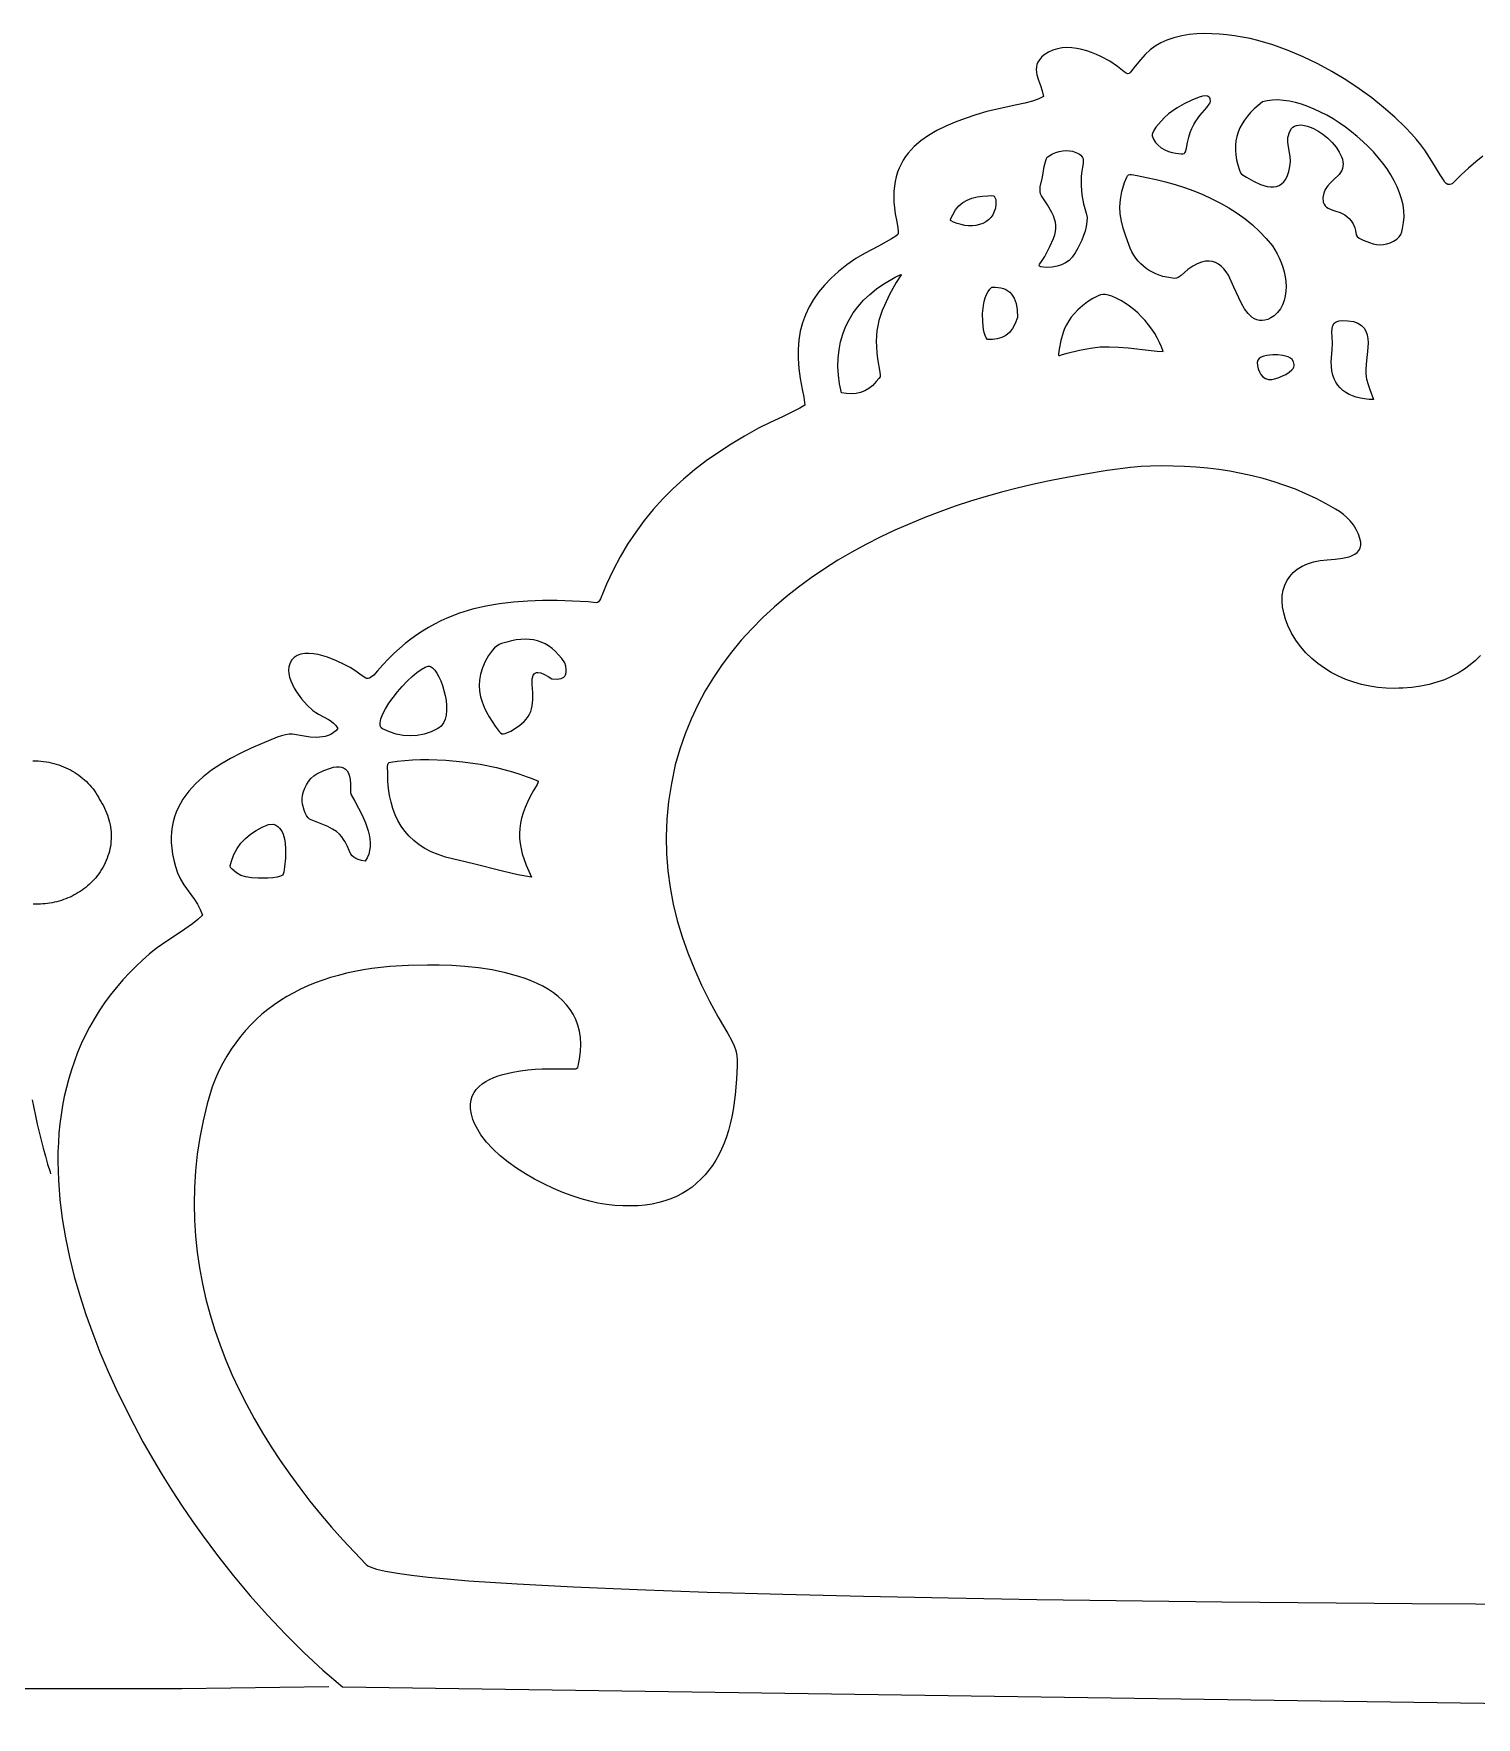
# Model space of a CAD drawing. Extents: x 75 to 4474, y 200 to 3053.
# Drawn here: x 584 to 1259, y 1934 to 2722 of the extents above; entities that cross this region are included whole.
import ezdxf

# ---------------------------------------------------------------- set-up
doc = ezdxf.new("R2010")
doc.units = 0
doc.layers.add('LAYER_1', color=18, linetype='CONTINUOUS')

msp = doc.modelspace()

# ---------------------------------------------------------------- linework, layer by layer
at = {"layer": 'LAYER_1'}
for points in [[(1261.98, 2664.9), (1258.58, 2662.17), (1255.23, 2659.28), (1251.93, 2656.21), (1248.69, 2652.98), (1247.51, 2651.97), (1246.5, 2651.53), (1245.63, 2651.57), (1244.85, 2652.01), (1244.14, 2652.77), (1243.46, 2653.75), (1242.04, 2656.08), (1238.04, 2662.52), (1234.73, 2667.68), (1232.97, 2670.11), (1230.95, 2672.62), (1228.54, 2675.35), (1225.58, 2678.43), (1220.76, 2683.06), (1215.52, 2687.63), (1209.93, 2692.11), (1204.01, 2696.43), (1197.8, 2700.57), (1191.33, 2704.47), (1184.66, 2708.1), (1177.8, 2711.41), (1170.81, 2714.36), (1163.72, 2716.91), (1156.56, 2719), (1152.97, 2719.87), (1149.38, 2720.61), (1145.79, 2721.21), (1142.2, 2721.67), (1138.63, 2721.99), (1135.08, 2722.16), (1131.55, 2722.18), (1128.04, 2722.03), (1124.57, 2721.72), (1121.13, 2721.23), (1117.37, 2720.25), (1114.1, 2719.16), (1111.21, 2717.89), (1108.62, 2716.39), (1106.22, 2714.61), (1103.93, 2712.49), (1101.65, 2709.99), (1099.29, 2707.04), (1097.09, 2704.21), (1096.37, 2703.57), (1095.72, 2703.4), (1095, 2703.68), (1094.06, 2704.37), (1090.97, 2706.86), (1087.32, 2709.25), (1083.23, 2711.48), (1081.06, 2712.49), (1078.83, 2713.39), (1076.55, 2714.18), (1074.25, 2714.81), (1071.93, 2715.28), (1069.61, 2715.57), (1067.31, 2715.65), (1065.04, 2715.5), (1062.83, 2715.1), (1060.68, 2714.43), (1058.61, 2713.47), (1056.63, 2712.2), (1055.36, 2711.12), (1054.39, 2710.01), (1053.69, 2708.89), (1053.24, 2707.74), (1053, 2706.58), (1052.94, 2705.39), (1053.04, 2704.19), (1053.27, 2702.97), (1054, 2700.49), (1054.89, 2697.95), (1055.72, 2695.37), (1056.27, 2692.76), (1054.12, 2691.68), (1051.18, 2690.67), (1047.67, 2689.71), (1043.82, 2688.81), (1036.06, 2687.17), (1029.75, 2685.71), (1024.65, 2684.17), (1019.74, 2682.54), (1015.03, 2680.79), (1010.57, 2678.9), (1006.38, 2676.83), (1002.49, 2674.57), (998.95, 2672.07), (995.78, 2669.32), (994.34, 2667.85), (993, 2666.29), (991.78, 2664.66), (990.66, 2662.95), (989.66, 2661.16), (988.79, 2659.27), (988.03, 2657.3), (987.41, 2655.23), (986.91, 2653.07), (986.56, 2650.8), (986.34, 2648.43), (986.27, 2645.95), (986.34, 2643.35), (986.57, 2640.65), (986.95, 2637.82), (987.49, 2634.87), (988.09, 2631.44), (988.31, 2629.43), (988.31, 2628.67), (988.21, 2628.2), (987.29, 2627.44), (985.24, 2626.19), (979.13, 2622.8), (972.62, 2619.29), (968.44, 2616.92), (964.22, 2613.95), (960.38, 2610.9), (956.9, 2607.78), (953.79, 2604.56), (951.03, 2601.25), (948.63, 2597.83), (946.59, 2594.29), (944.89, 2590.63), (943.53, 2586.84), (942.52, 2582.9), (941.84, 2578.82), (941.5, 2574.57), (941.49, 2570.16), (941.8, 2565.57), (942.43, 2560.8), (943.39, 2555.84), (944.12, 2552.15), (944.57, 2548.41), (942.32, 2547.01), (939.78, 2545.62), (934.15, 2542.88), (928.34, 2540.19), (922.98, 2537.55), (916.45, 2533.9), (910.2, 2530.13), (904.21, 2526.25), (898.49, 2522.23), (893.02, 2518.06), (887.81, 2513.72), (882.86, 2509.2), (878.15, 2504.48), (873.69, 2499.55), (869.46, 2494.39), (865.47, 2488.98), (861.72, 2483.32), (858.19, 2477.38), (854.89, 2471.15), (851.81, 2464.61), (848.95, 2457.75), (848.53, 2456.88), (848.07, 2456.32), (847.56, 2456), (846.95, 2455.88), (843.17, 2456.28), (835.89, 2456.67), (828.77, 2456.9), (821.79, 2456.92), (814.97, 2456.71), (808.3, 2456.23), (801.77, 2455.45), (795.39, 2454.35), (789.17, 2452.87), (783.09, 2451), (777.16, 2448.7), (774.25, 2447.38), (771.38, 2445.93), (768.54, 2444.37), (765.74, 2442.67), (762.98, 2440.85), (760.26, 2438.88), (757.57, 2436.78), (754.92, 2434.53), (752.31, 2432.14), (749.73, 2429.59), (747.19, 2426.88), (744.68, 2424.01), (742.87, 2422.06), (741.45, 2420.92), (740.84, 2420.62), (740.27, 2420.49), (739.71, 2420.5), (739.14, 2420.66), (737.91, 2421.36), (736.4, 2422.46), (734.44, 2423.89), (731.86, 2425.54), (729.04, 2427.07), (725.4, 2428.77), (721.23, 2430.38), (719.05, 2431.06), (716.85, 2431.61), (714.69, 2432), (712.59, 2432.2), (710.59, 2432.17), (708.74, 2431.87), (707.08, 2431.28), (705.63, 2430.35), (704.45, 2429.06), (703.57, 2427.38), (703.18, 2425.93), (703.06, 2424.38), (703.18, 2422.76), (703.53, 2421.08), (704.07, 2419.36), (704.8, 2417.62), (705.68, 2415.89), (706.69, 2414.18), (709.04, 2410.91), (711.66, 2407.98), (714.38, 2405.55), (715.72, 2404.58), (717.02, 2403.78), (722.09, 2401.08), (723.13, 2400.35), (724.13, 2399.48), (725.13, 2398.4), (726.14, 2397.05), (725.09, 2395.94), (723.97, 2395.04), (722.77, 2394.31), (721.52, 2393.76), (720.21, 2393.35), (718.86, 2393.08), (716.06, 2392.89), (713.19, 2393.04), (710.32, 2393.43), (704.83, 2394.4), (703.36, 2394.43), (701.63, 2394.15), (699.71, 2393.63), (697.7, 2392.95), (690.64, 2390.03), (685.56, 2387.83), (680.62, 2385.49), (675.85, 2383), (671.31, 2380.34), (667.04, 2377.5), (663.09, 2374.46), (659.5, 2371.2), (657.85, 2369.49), (656.31, 2367.71), (654.89, 2365.87), (653.58, 2363.97), (652.4, 2362.01), (651.35, 2359.97), (650.44, 2357.87), (649.67, 2355.69), (649.05, 2353.44), (648.58, 2351.11), (648.27, 2348.7), (648.12, 2346.22), (648.15, 2343.65), (648.35, 2341), (648.73, 2338.26), (649.31, 2335.44), (650.07, 2332.52), (651.04, 2329.52), (652.41, 2326.55), (653.97, 2323.93), (657.31, 2319.31), (658.94, 2317.11), (660.44, 2314.82), (661.73, 2312.37), (662.73, 2309.63), (660.59, 2307.65), (658.08, 2305.67), (652.39, 2301.71), (646.45, 2297.82), (641.08, 2294.07), (637.79, 2291.41), (634.69, 2288.68), (631.69, 2285.85), (628.7, 2282.87), (625.49, 2279.41), (622.46, 2275.88), (619.6, 2272.28), (616.92, 2268.62), (614.41, 2264.9), (612.07, 2261.12), (609.9, 2257.28), (607.88, 2253.39), (606.03, 2249.45), (604.33, 2245.46), (602.79, 2241.42), (601.39, 2237.33), (600.14, 2233.21), (599.04, 2229.04), (598.08, 2224.83), (597.26, 2220.59), (596.57, 2216.31), (596.01, 2212), (595.59, 2207.67), (595.29, 2203.3), (595.11, 2198.92), (595.06, 2194.51), (595.3, 2185.63), (595.99, 2176.69), (597.11, 2167.71), (598.62, 2158.7), (600.51, 2149.69), (602.75, 2140.69), (605.32, 2131.72), (608.2, 2122.8), (611.36, 2113.95), (614.78, 2105.19), (618.43, 2096.52), (622.29, 2087.99), (626.34, 2079.59), (630.55, 2071.35), (634.9, 2063.29), (639.37, 2055.42), (643.93, 2047.78), (648.56, 2040.36), (653.23, 2033.19), (657.93, 2026.3), (662.62, 2019.69), (669.79, 2010.07), (677.28, 2000.58), (685.07, 1991.26), (693.16, 1982.15), (701.53, 1973.29), (710.18, 1964.72), (719.09, 1956.49), (728.26, 1948.64), (1720.06, 1934.36)], [(1260.9, 2431.26), (1258.55, 2428.94), (1256.02, 2426.78), (1253.3, 2424.79), (1250.38, 2422.97), (1247.28, 2421.34), (1243.98, 2419.9), (1240.48, 2418.67), (1236.79, 2417.65), (1232.89, 2416.84), (1228.78, 2416.27), (1224.46, 2415.94), (1222.62, 2415.85), (1220.64, 2415.79), (1216.73, 2415.9), (1212.84, 2416.26), (1209, 2416.85), (1205.21, 2417.67), (1201.5, 2418.73), (1197.89, 2420.02), (1194.39, 2421.54), (1191.01, 2423.29), (1187.78, 2425.26), (1184.72, 2427.45), (1181.83, 2429.87), (1179.15, 2432.51), (1176.68, 2435.37), (1174.44, 2438.44), (1172.45, 2441.73), (1170.74, 2445.23), (1169.57, 2448.22), (1168.73, 2451.13), (1168.2, 2453.95), (1167.99, 2456.67), (1168.09, 2459.27), (1168.5, 2461.74), (1169.21, 2464.06), (1170.23, 2466.22), (1171.56, 2468.21), (1173.18, 2470), (1175.11, 2471.59), (1177.33, 2472.97), (1179.84, 2474.11), (1182.65, 2475), (1185.75, 2475.64), (1189.13, 2475.99), (1192.77, 2476.26), (1196.28, 2476.7), (1199.45, 2477.45), (1200.84, 2477.97), (1202.07, 2478.62), (1203.1, 2479.41), (1203.92, 2480.35), (1204.48, 2481.47), (1204.78, 2482.77), (1204.77, 2484.28), (1204.43, 2486.01), (1203.74, 2487.97), (1202.67, 2490.19), (1201.34, 2492.35), (1199.91, 2494.2), (1198.35, 2495.81), (1196.67, 2497.23), (1194.86, 2498.52), (1192.92, 2499.73), (1188.63, 2502.18), (1183.93, 2504.65), (1179.13, 2506.91), (1174.25, 2508.97), (1169.29, 2510.83), (1164.26, 2512.51), (1159.16, 2514), (1154.01, 2515.3), (1148.82, 2516.44), (1143.58, 2517.4), (1138.31, 2518.2), (1133.01, 2518.83), (1127.7, 2519.32), (1122.37, 2519.66), (1117.04, 2519.85), (1111.72, 2519.9), (1106.4, 2519.83), (1102.01, 2519.59), (1097.03, 2519.12), (1086.08, 2517.7), (1075.1, 2515.94), (1065.61, 2514.24), (1058.41, 2512.82), (1051.18, 2511.25), (1043.93, 2509.52), (1036.67, 2507.64), (1029.42, 2505.6), (1022.18, 2503.39), (1014.98, 2501.02), (1007.83, 2498.48), (1000.73, 2495.77), (993.7, 2492.89), (986.76, 2489.83), (979.92, 2486.59), (973.19, 2483.17), (966.58, 2479.56), (960.11, 2475.77), (953.79, 2471.79), (947.64, 2467.61), (941.66, 2463.24), (935.87, 2458.67), (930.29, 2453.9), (924.93, 2448.93), (919.79, 2443.75), (914.9, 2438.36), (910.27, 2432.76), (905.9, 2426.95), (901.82, 2420.91), (898.03, 2414.66), (894.56, 2408.19), (891.4, 2401.49), (888.59, 2394.56), (886.12, 2387.4), (884.01, 2380.01), (882.2, 2371.37), (880.91, 2362.9), (880.1, 2354.58), (879.79, 2346.41), (879.93, 2338.36), (880.54, 2330.43), (881.58, 2322.6), (883.05, 2314.86), (884.94, 2307.19), (887.22, 2299.58), (889.89, 2292.01), (892.93, 2284.48), (896.33, 2276.96), (900.07, 2269.44), (904.14, 2261.91), (908.53, 2254.35), (910.29, 2251.25), (911.53, 2248.63), (912.33, 2246.31), (912.78, 2244.1), (912.96, 2241.84), (912.93, 2239.35), (912.61, 2232.94), (912.06, 2225.63), (911.1, 2218.68), (910.46, 2215.35), (909.72, 2212.12), (908.86, 2208.99), (907.9, 2205.97), (906.82, 2203.07), (905.63, 2200.27), (904.33, 2197.6), (902.91, 2195.05), (901.37, 2192.62), (899.71, 2190.32), (897.93, 2188.16), (896.03, 2186.13), (894, 2184.24), (891.86, 2182.49), (889.58, 2180.89), (887.18, 2179.44), (884.64, 2178.14), (881.98, 2177), (879.18, 2176.01), (876.25, 2175.2), (873.18, 2174.55), (869.98, 2174.07), (866.64, 2173.77), (863.16, 2173.64), (859.54, 2173.69), (855.78, 2173.93), (851.87, 2174.36), (847.81, 2174.98), (843.99, 2175.85), (839.94, 2176.99), (835.72, 2178.37), (831.38, 2180), (826.97, 2181.85), (822.56, 2183.93), (818.18, 2186.2), (813.89, 2188.68), (809.75, 2191.33), (805.81, 2194.16), (802.12, 2197.14), (798.73, 2200.28), (795.7, 2203.55), (793.08, 2206.94), (790.93, 2210.45), (790.04, 2212.24), (789.28, 2214.06), (788.59, 2216.64), (788.24, 2219.03), (788.2, 2221.21), (788.47, 2223.22), (789.02, 2225.04), (789.83, 2226.7), (790.88, 2228.21), (792.16, 2229.56), (793.63, 2230.78), (795.29, 2231.87), (797.12, 2232.84), (799.09, 2233.69), (801.18, 2234.45), (803.38, 2235.11), (808.01, 2236.2), (811.57, 2236.83), (815.01, 2237.28), (818.37, 2237.6), (821.7, 2237.78), (828.39, 2237.88), (835.4, 2237.77), (837.39, 2237.87), (837.97, 2238.1), (838.35, 2238.49), (838.6, 2239.08), (838.78, 2239.91), (839.17, 2242.38), (839.64, 2245.92), (839.78, 2249.27), (839.63, 2252.43), (839.19, 2255.41), (838.47, 2258.22), (837.49, 2260.86), (836.27, 2263.33), (834.82, 2265.64), (833.15, 2267.79), (831.28, 2269.8), (829.22, 2271.66), (826.99, 2273.38), (824.6, 2274.97), (822.06, 2276.43), (819.4, 2277.76), (816.62, 2278.98), (813.74, 2280.08), (810.77, 2281.07), (804.62, 2282.75), (798.3, 2284.05), (791.92, 2285.02), (785.59, 2285.69), (779.43, 2286.12), (773.55, 2286.33), (768.07, 2286.37), (759.09, 2286.21), (750.42, 2285.66), (742.07, 2284.71), (738.02, 2284.07), (734.04, 2283.34), (730.16, 2282.49), (726.36, 2281.54), (722.64, 2280.48), (719.02, 2279.3), (715.48, 2278.01), (712.03, 2276.6), (708.68, 2275.08), (705.42, 2273.43), (702.26, 2271.67), (699.2, 2269.78), (696.23, 2267.76), (693.36, 2265.62), (690.59, 2263.35), (687.93, 2260.96), (685.37, 2258.42), (682.91, 2255.76), (680.56, 2252.96), (678.32, 2250.03), (676.18, 2246.95), (674.16, 2243.74), (672.25, 2240.38), (670.45, 2236.88), (668.77, 2233.23), (667.2, 2229.43), (664.92, 2221.46), (663.01, 2213.53), (661.47, 2205.65), (660.28, 2197.83), (659.44, 2190.05), (658.95, 2182.33), (658.78, 2174.67), (658.94, 2167.06), (659.42, 2159.52), (660.21, 2152.03), (661.3, 2144.61), (662.68, 2137.25), (664.34, 2129.96), (666.28, 2122.73), (668.49, 2115.57), (670.96, 2108.48), (673.69, 2101.47), (676.66, 2094.52), (679.86, 2087.65), (683.29, 2080.86), (686.95, 2074.14), (690.81, 2067.51), (694.88, 2060.95), (699.15, 2054.48), (703.61, 2048.09), (708.24, 2041.78), (713.05, 2035.57), (718.02, 2029.44), (723.15, 2023.4), (728.43, 2017.45), (733.85, 2011.59), (739.4, 2005.83), (740.11, 2005.29), (741.14, 2004.76), (744.17, 2003.72), (748.45, 2002.72), (753.95, 2001.76), (760.6, 2000.84), (768.39, 1999.95), (777.26, 1999.11), (787.16, 1998.29), (809.94, 1996.78), (836.38, 1995.39), (866.15, 1994.13), (898.92, 1993), (934.35, 1991.98), (972.11, 1991.08), (1011.86, 1990.28), (1053.27, 1989.57), (1139.73, 1988.44), (1228.82, 1987.64), (1317.86, 1987.11)], [(583.4, 2381.92), (584.65, 2381.91), (585.9, 2381.85), (587.14, 2381.76), (588.37, 2381.62), (589.59, 2381.45), (590.79, 2381.23), (591.98, 2380.98), (593.16, 2380.69), (594.32, 2380.36), (595.47, 2379.99), (596.6, 2379.59), (597.71, 2379.16), (598.8, 2378.69), (599.87, 2378.18), (600.92, 2377.64), (601.95, 2377.07), (602.95, 2376.46), (603.94, 2375.83), (604.89, 2375.16), (605.82, 2374.46), (606.73, 2373.73), (607.6, 2372.97), (608.45, 2372.19), (609.26, 2371.37), (610.05, 2370.53), (610.81, 2369.66), (611.53, 2368.76), (612.22, 2367.84), (612.87, 2366.89), (613.49, 2365.92), (614.07, 2364.92), (614.61, 2363.9), (615.12, 2362.86), (615.76, 2361.83), (616.36, 2360.79), (616.91, 2359.74), (617.41, 2358.67), (617.88, 2357.59), (618.29, 2356.5), (618.66, 2355.4), (618.99, 2354.29), (619.27, 2353.17), (619.51, 2352.05), (619.7, 2350.92), (619.85, 2349.79), (619.95, 2348.66), (620.01, 2347.52), (620.02, 2346.38), (619.99, 2345.25), (619.91, 2344.11), (619.79, 2342.98), (619.63, 2341.85), (619.42, 2340.73), (619.16, 2339.62), (618.87, 2338.51), (618.52, 2337.41), (618.14, 2336.32), (617.71, 2335.24), (617.24, 2334.17), (616.72, 2333.12), (616.16, 2332.08), (615.55, 2331.05), (614.9, 2330.04), (614.21, 2329.05), (613.47, 2328.08), (612.79, 2327.24), (612.07, 2326.42), (611.33, 2325.63), (610.57, 2324.86), (609.78, 2324.12), (608.97, 2323.41), (608.14, 2322.72), (607.28, 2322.06), (606.41, 2321.43), (605.51, 2320.82), (604.6, 2320.24), (603.66, 2319.69), (602.71, 2319.16), (601.75, 2318.67), (600.76, 2318.2), (599.76, 2317.77), (598.75, 2317.36), (597.72, 2316.98), (596.69, 2316.63), (595.64, 2316.31), (594.57, 2316.02), (593.5, 2315.77), (592.42, 2315.54), (591.33, 2315.34), (590.23, 2315.18), (589.13, 2315.05), (588.02, 2314.95), (586.9, 2314.88), (585.78, 2314.85), (584.66, 2314.85), (583.53, 2314.88)], [(583.05, 2223.32), (583.81, 2219.53), (584.61, 2215.75), (585.45, 2211.98), (586.33, 2208.21), (587.26, 2204.46), (588.23, 2200.71), (589.24, 2196.97), (590.29, 2193.24), (591.39, 2189.53), (591.65, 2188.66)], [(721.86, 1948.64), (653.13, 1947.63), (389.99, 1947.63)]]:
    msp.add_lwpolyline(points, dxfattribs=at)
for points in [[(1123.23, 2668.67), (1123.68, 2671.32), (1124.27, 2673.72), (1124.97, 2675.89), (1125.77, 2677.84), (1126.64, 2679.6), (1127.55, 2681.17), (1129.44, 2683.84), (1132.8, 2687.7), (1133.92, 2689.14), (1134.26, 2689.8), (1134.42, 2690.44), (1134.36, 2691.68), (1134.18, 2692.14), (1133.9, 2692.51), (1133.1, 2692.96), (1132.01, 2693.08), (1130.68, 2692.92), (1129.16, 2692.51), (1125.76, 2691.14), (1122.22, 2689.32), (1118.95, 2687.4), (1116.37, 2685.72), (1114.88, 2684.63), (1112.85, 2682.75), (1110.16, 2679.9), (1108.91, 2678.36), (1107.9, 2676.87), (1107.28, 2675.53), (1107.15, 2674.95), (1107.17, 2674.44), (1107.74, 2672.81), (1108.67, 2671.32), (1109.92, 2669.99), (1111.4, 2668.83), (1113.04, 2667.87), (1114.79, 2667.12), (1116.58, 2666.59), (1118.33, 2666.29), (1120.79, 2666.02), (1121.57, 2665.99), (1122.13, 2666.08), (1122.52, 2666.35), (1122.79, 2666.84)], [(1158.79, 2690.23), (1156.79, 2688.62), (1154.95, 2686.97), (1153.27, 2685.28), (1151.76, 2683.54), (1150.41, 2681.76), (1149.24, 2679.93), (1148.25, 2678.04), (1147.45, 2676.1), (1146.82, 2674.11), (1146.39, 2672.05), (1146.15, 2669.93), (1146.11, 2667.74), (1146.27, 2665.49), (1146.64, 2663.16), (1147.21, 2660.76), (1148, 2658.28), (1148.51, 2657.02), (1149.02, 2656.38), (1151.29, 2655.03), (1154.58, 2653.12), (1157.85, 2651.62), (1159.45, 2651.08), (1161, 2650.7), (1162.5, 2650.5), (1163.94, 2650.5), (1165.3, 2650.72), (1166.57, 2651.17), (1167.75, 2651.89), (1168.81, 2652.88), (1169.74, 2654.17), (1170.54, 2655.77), (1171.19, 2657.71), (1171.68, 2660), (1171.86, 2662.42), (1171.69, 2664.75), (1170.95, 2669.21), (1170.7, 2671.37), (1170.75, 2673.52), (1170.94, 2674.59), (1171.26, 2675.67), (1171.74, 2676.75), (1172.39, 2677.83), (1173.07, 2678.45), (1173.85, 2678.91), (1174.71, 2679.23), (1175.64, 2679.41), (1176.64, 2679.45), (1177.7, 2679.37), (1179.95, 2678.87), (1182.31, 2677.94), (1184.72, 2676.66), (1187.09, 2675.08), (1189.35, 2673.24), (1191.43, 2671.21), (1193.25, 2669.04), (1194.74, 2666.79), (1195.83, 2664.52), (1196.19, 2663.39), (1196.43, 2662.27), (1196.53, 2661.18), (1196.48, 2660.11), (1196.28, 2659.08), (1195.91, 2658.09), (1195.36, 2657.15), (1194.63, 2656.26), (1191.83, 2653.57), (1190.47, 2652.21), (1189.24, 2650.78), (1188.21, 2649.23), (1187.48, 2647.51), (1187.12, 2645.58), (1187.21, 2643.38), (1187.64, 2642.41), (1188.19, 2641.63), (1188.83, 2641.01), (1189.57, 2640.51), (1191.27, 2639.79), (1193.19, 2639.2), (1195.24, 2638.49), (1197.32, 2637.41), (1198.34, 2636.65), (1199.34, 2635.71), (1200.29, 2634.54), (1201.2, 2633.13), (1201.99, 2631.38), (1202.32, 2630.03), (1202.6, 2628.08), (1203.07, 2627.29), (1204.09, 2626.49), (1205.92, 2625.57), (1208.82, 2624.45), (1210.56, 2623.91), (1212.24, 2623.56), (1213.87, 2623.43), (1215.46, 2623.5), (1217.02, 2623.8), (1218.56, 2624.31), (1220.09, 2625.06), (1221.62, 2626.05), (1222.79, 2627.1), (1223.5, 2628.2), (1223.96, 2629.48), (1224.37, 2631.08), (1224.88, 2633.77), (1225.07, 2636.51), (1224.97, 2639.29), (1224.58, 2642.09), (1223.92, 2644.91), (1223, 2647.73), (1221.85, 2650.55), (1220.47, 2653.36), (1218.88, 2656.14), (1217.1, 2658.89), (1215.13, 2661.59), (1213, 2664.24), (1210.72, 2666.83), (1208.31, 2669.34), (1205.78, 2671.76), (1203.14, 2674.1), (1200.41, 2676.32), (1197.6, 2678.43), (1194.74, 2680.42), (1191.83, 2682.27), (1188.88, 2683.97), (1185.93, 2685.52), (1182.97, 2686.9), (1180.03, 2688.11), (1177.11, 2689.13), (1174.24, 2689.96), (1171.43, 2690.58), (1168.7, 2690.98), (1166.05, 2691.16), (1163.51, 2691.1), (1161.08, 2690.79)], [(1057.79, 2612.83), (1055.01, 2613.14), (1054.42, 2613.36), (1054.28, 2613.71), (1054.52, 2614.27), (1055.09, 2615.11), (1056.94, 2617.94), (1059.37, 2622.52), (1061.04, 2626.31), (1061.58, 2627.99), (1061.94, 2629.56), (1062.11, 2631.06), (1062.09, 2632.51), (1061.89, 2633.96), (1061.51, 2635.42), (1060.94, 2636.93), (1060.2, 2638.52), (1058.18, 2642.07), (1055.46, 2646.3), (1054.98, 2647.27), (1054.75, 2648.3), (1054.71, 2649.37), (1054.82, 2650.47), (1055.85, 2655.09), (1056.71, 2659.98), (1057.37, 2662.78), (1057.72, 2663.79), (1058.07, 2664.36), (1059.23, 2665.22), (1060.58, 2665.96), (1062.08, 2666.58), (1063.67, 2667.05), (1065.3, 2667.36), (1066.91, 2667.49), (1068.45, 2667.42), (1069.87, 2667.13), (1072.25, 2666.23), (1073.12, 2665.76), (1073.79, 2665.27), (1074.29, 2664.74), (1074.63, 2664.18), (1074.84, 2663.58), (1074.94, 2662.94), (1074.86, 2661.48), (1074.57, 2659.78), (1074.21, 2657.79), (1073.95, 2655.46), (1073.9, 2650.96), (1074.3, 2646.7), (1075.11, 2642.5), (1076.31, 2638.16), (1076.69, 2636.18), (1076.68, 2634.1), (1076.36, 2631.97), (1075.8, 2629.81), (1075.06, 2627.68), (1074.2, 2625.61), (1072.43, 2621.84), (1071.19, 2619.57), (1069.82, 2617.67), (1068.31, 2616.11), (1066.64, 2614.88), (1064.77, 2613.96), (1062.69, 2613.33), (1060.38, 2612.96)], [(1145.43, 2603.55), (1142.83, 2609.24), (1141.79, 2610.81), (1140.68, 2612.19), (1139.49, 2613.38), (1138.21, 2614.35), (1136.84, 2615.08), (1135.37, 2615.56), (1133.79, 2615.75), (1132.08, 2615.65), (1130.25, 2615.23), (1128.29, 2614.48), (1126.17, 2613.36), (1123.91, 2611.88), (1122.26, 2610.48), (1120.78, 2609.07), (1119.31, 2608.01), (1118.53, 2607.73), (1117.71, 2607.67), (1113.98, 2608.19), (1112.21, 2608.62), (1110.51, 2609.15), (1108.88, 2609.79), (1107.31, 2610.53), (1105.82, 2611.38), (1104.41, 2612.33), (1103.07, 2613.38), (1101.82, 2614.53), (1100.66, 2615.78), (1099.58, 2617.13), (1098.59, 2618.57), (1097.7, 2620.11), (1096.91, 2621.75), (1096.22, 2623.48), (1094.8, 2627.47), (1093.64, 2631.11), (1092.77, 2634.52), (1092.23, 2637.83), (1092.06, 2641.15), (1092.32, 2644.62), (1093.03, 2648.35), (1094.25, 2652.47), (1095.28, 2654.98), (1095.69, 2655.68), (1096.15, 2656.09), (1096.73, 2656.25), (1097.54, 2656.22), (1100.13, 2655.79), (1104.57, 2654.94), (1109.02, 2653.95), (1113.47, 2652.83), (1117.9, 2651.57), (1122.29, 2650.16), (1126.63, 2648.59), (1130.9, 2646.85), (1135.09, 2644.95), (1139.18, 2642.87), (1143.14, 2640.61), (1146.97, 2638.16), (1150.65, 2635.51), (1154.15, 2632.66), (1157.47, 2629.6), (1160.59, 2626.33), (1163.49, 2622.83), (1164.61, 2621.1), (1165.66, 2619.22), (1166.64, 2617.22), (1167.51, 2615.12), (1168.27, 2612.94), (1168.9, 2610.7), (1169.38, 2608.43), (1169.7, 2606.15), (1169.83, 2603.88), (1169.77, 2601.65), (1169.49, 2599.47), (1168.98, 2597.36), (1168.22, 2595.35), (1167.2, 2593.47), (1165.89, 2591.72), (1164.28, 2590.15), (1162.76, 2589.16), (1161.31, 2588.47), (1159.93, 2588.06), (1158.62, 2587.9), (1157.38, 2587.98), (1156.21, 2588.28), (1155.1, 2588.77), (1154.05, 2589.43), (1153.06, 2590.25), (1152.13, 2591.21), (1150.44, 2593.43), (1148.95, 2595.94)], [(1033.97, 2644.58), (1034.02, 2642.48), (1033.79, 2640.58), (1033.31, 2638.89), (1032.6, 2637.4), (1031.68, 2636.1), (1030.57, 2635), (1029.3, 2634.09), (1027.89, 2633.37), (1026.36, 2632.83), (1024.74, 2632.48), (1023.04, 2632.3), (1021.29, 2632.31), (1019.51, 2632.48), (1017.73, 2632.83), (1015.97, 2633.35), (1014.24, 2634.03), (1013.11, 2634.53), (1012.84, 2634.72), (1012.74, 2634.95), (1013.01, 2635.75), (1013.83, 2637.41), (1015.14, 2639.7), (1016.73, 2641.59), (1018.57, 2643.12), (1020.62, 2644.32), (1022.85, 2645.21), (1025.24, 2645.82), (1027.75, 2646.19), (1030.35, 2646.33), (1032.04, 2646.38), (1032.93, 2646.3), (1033.2, 2646.12), (1033.43, 2645.79)], [(986.94, 2608.19), (989.23, 2609.35), (989.68, 2609.49), (989.74, 2609.32), (987.42, 2605.68), (984.33, 2600.14), (981.87, 2595.06), (980.87, 2592.64), (980.03, 2590.26), (979.34, 2587.9), (978.8, 2585.54), (978.4, 2583.16), (978.16, 2580.73), (978.06, 2578.22), (978.1, 2575.62), (978.28, 2572.9), (978.61, 2570.04), (979.67, 2563.8), (979.95, 2562.4), (979.89, 2561.62), (979.32, 2560.82), (978.06, 2559.35), (976.4, 2557.59), (974.62, 2556.17), (972.73, 2555.08), (970.73, 2554.31), (968.63, 2553.84), (966.42, 2553.65), (964.13, 2553.73), (961.75, 2554.06), (960.89, 2558.28), (960.35, 2562.41), (960.13, 2566.45), (960.22, 2570.38), (960.63, 2574.21), (961.35, 2577.92), (962.38, 2581.51), (963.72, 2584.98), (965.36, 2588.31), (967.32, 2591.5), (969.58, 2594.55), (972.15, 2597.44), (975.01, 2600.18), (978.18, 2602.75), (981.65, 2605.15), (985.42, 2607.37)], [(1032.19, 2603.53), (1033.68, 2603.55), (1035.07, 2603.46), (1036.36, 2603.25), (1037.56, 2602.91), (1038.65, 2602.45), (1039.65, 2601.88), (1040.55, 2601.18), (1041.34, 2600.36), (1042.04, 2599.42), (1042.64, 2598.35), (1043.14, 2597.17), (1043.54, 2595.86), (1044.03, 2592.89), (1044.13, 2589.42), (1043.13, 2586.59), (1041.88, 2584.27), (1040.39, 2582.42), (1038.69, 2581.01), (1036.79, 2580.01), (1034.71, 2579.37), (1032.46, 2579.07), (1030.06, 2579.07), (1029.5, 2579.87), (1029.02, 2580.95), (1028.61, 2582.28), (1028.28, 2583.81), (1027.88, 2587.33), (1027.85, 2591.19), (1028.24, 2595.06), (1028.59, 2596.9), (1029.06, 2598.63), (1029.66, 2600.19), (1030.37, 2601.55), (1031.21, 2602.68)], [(1063.6, 2574.53), (1063.33, 2572.33), (1063.36, 2571.8), (1063.57, 2571.57), (1064.03, 2571.6), (1064.79, 2571.83), (1067.43, 2572.7), (1073.2, 2574.12), (1078.25, 2575.06), (1082.81, 2575.57), (1087.13, 2575.72), (1091.44, 2575.56), (1096, 2575.16), (1106.79, 2573.85), (1109.59, 2573.59), (1112.39, 2573.53), (1111.62, 2575.64), (1110.69, 2577.74), (1109.6, 2579.84), (1108.38, 2581.92), (1107.01, 2583.97), (1105.53, 2585.96), (1103.93, 2587.89), (1102.23, 2589.74), (1100.43, 2591.5), (1098.56, 2593.15), (1096.6, 2594.68), (1094.59, 2596.08), (1092.52, 2597.33), (1090.41, 2598.42), (1088.27, 2599.33), (1086.1, 2600.05), (1085.15, 2600.2), (1084.11, 2600.15), (1083, 2599.91), (1081.84, 2599.51), (1079.41, 2598.31), (1076.94, 2596.71), (1074.57, 2594.86), (1072.43, 2592.94), (1070.64, 2591.1), (1069.33, 2589.51), (1068.13, 2587.75), (1067.11, 2585.98), (1066.23, 2584.19), (1065.5, 2582.37), (1064.37, 2578.58)], [(1207.54, 2560.44), (1208.23, 2557.98), (1209.02, 2555.63), (1210.82, 2550.93), (1208.66, 2551.03), (1206.59, 2551.25), (1204.61, 2551.59), (1202.73, 2552.06), (1200.96, 2552.66), (1199.32, 2553.39), (1197.79, 2554.25), (1196.4, 2555.25), (1195.15, 2556.4), (1194.06, 2557.69), (1193.11, 2559.12), (1192.33, 2560.71), (1191.73, 2562.45), (1191.3, 2564.35), (1191.06, 2566.4), (1191.02, 2568.62), (1191.4, 2574.44), (1191.53, 2577.26), (1191.4, 2580.37), (1191.28, 2582.49), (1191.36, 2584.22), (1191.69, 2585.6), (1192.33, 2586.64), (1193.3, 2587.37), (1194.66, 2587.79), (1196.46, 2587.95), (1198.74, 2587.84), (1201.35, 2587.42), (1203.45, 2586.69), (1205.09, 2585.67), (1206.33, 2584.41), (1207.21, 2582.93), (1207.78, 2581.26), (1208.1, 2579.44), (1208.2, 2577.51), (1207.97, 2573.4), (1207.48, 2569.2), (1207.14, 2565.18), (1207.15, 2563.3), (1207.33, 2561.57)], [(1156.3, 2568.28), (1156.45, 2566.84), (1156.79, 2565.38), (1157.34, 2563.96), (1158.09, 2562.68), (1159.04, 2561.6), (1160.21, 2560.81), (1161.6, 2560.39), (1162.37, 2560.34), (1163.2, 2560.4), (1164.49, 2560.69), (1166.1, 2561.19), (1167.88, 2561.89), (1169.67, 2562.76), (1171.3, 2563.78), (1172.62, 2564.91), (1173.12, 2565.51), (1173.48, 2566.12), (1173.67, 2566.76), (1173.7, 2567.41), (1173.37, 2568.68), (1172.74, 2569.65), (1171.88, 2570.37), (1170.83, 2570.89), (1169.65, 2571.26), (1168.41, 2571.51), (1165.94, 2571.87), (1163.63, 2571.95), (1160.8, 2571.61), (1159.42, 2571.26), (1158.2, 2570.8), (1157.22, 2570.2), (1156.58, 2569.48)], [(826.18, 2420.25), (828.69, 2420.16), (829.7, 2420.28), (830.55, 2420.48), (831.27, 2420.77), (831.84, 2421.14), (832.29, 2421.59), (832.63, 2422.1), (832.99, 2423.29), (833.01, 2424.66), (832.75, 2426.17), (832.29, 2427.75), (830.87, 2429.76), (829.41, 2431.55), (827.9, 2433.14), (826.33, 2434.52), (824.72, 2435.7), (823.04, 2436.69), (821.31, 2437.49), (819.52, 2438.09), (817.67, 2438.52), (815.75, 2438.77), (813.77, 2438.85), (811.71, 2438.76), (809.58, 2438.51), (807.38, 2438.09), (805.11, 2437.52), (802.75, 2436.81), (801.59, 2436.31), (800.48, 2435.61), (799.42, 2434.74), (798.42, 2433.71), (796.61, 2431.27), (795.07, 2428.47), (793.83, 2425.48), (792.92, 2422.48), (792.37, 2419.63), (792.21, 2417.12), (792.41, 2414.48), (792.88, 2411.93), (793.59, 2409.47), (794.52, 2407.08), (795.64, 2404.75), (796.91, 2402.48), (799.78, 2398.09), (801.6, 2395.69), (802.27, 2394.98), (802.9, 2394.59), (803.6, 2394.48), (804.47, 2394.66), (807.11, 2395.8), (810.6, 2398.1), (812.02, 2399.23), (813.24, 2400.35), (814.27, 2401.47), (815.13, 2402.62), (815.83, 2403.79), (816.38, 2405.01), (816.79, 2406.28), (817.09, 2407.62), (817.37, 2410.53), (817.33, 2413.85), (817.07, 2417.66), (817.01, 2419.1), (817.08, 2420.31), (817.27, 2421.28), (817.57, 2422.05), (817.96, 2422.62), (818.45, 2423.01), (819.02, 2423.23), (819.66, 2423.3), (821.11, 2423.05), (822.73, 2422.38), (824.45, 2421.41)], [(746.95, 2396.83), (746.44, 2397.36), (746.11, 2398.01), (745.93, 2398.77), (745.91, 2399.63), (746.27, 2401.6), (747.13, 2403.85), (748.4, 2406.31), (750.03, 2408.91), (751.93, 2411.56), (754.03, 2414.2), (756.27, 2416.76), (758.56, 2419.16), (760.84, 2421.32), (763.03, 2423.18), (765.07, 2424.66), (766.88, 2425.68), (768.38, 2426.17), (769, 2426.2), (769.51, 2426.07), (770.45, 2425.42), (771.42, 2424.37), (772.39, 2422.96), (773.33, 2421.26), (774.22, 2419.32), (775.04, 2417.18), (775.75, 2414.91), (776.32, 2412.55), (776.74, 2410.17), (776.97, 2407.8), (776.99, 2405.51), (776.77, 2403.36), (776.28, 2401.38), (775.5, 2399.64), (774.4, 2398.19), (773.73, 2397.59), (772.96, 2397.08), (769.71, 2395.5), (766.46, 2394.41), (763.21, 2393.78), (759.95, 2393.59), (756.7, 2393.82), (753.45, 2394.46), (750.2, 2395.47)], [(776.54, 2336.92), (773.03, 2338.06), (769.79, 2339.41), (766.81, 2340.95), (764.1, 2342.68), (761.65, 2344.6), (759.44, 2346.69), (757.47, 2348.95), (755.74, 2351.38), (754.23, 2353.96), (752.94, 2356.7), (751.87, 2359.58), (751, 2362.6), (750.33, 2365.75), (749.86, 2369.03), (749.56, 2372.43), (749.45, 2375.94), (749.39, 2379.2), (749.45, 2380.14), (749.68, 2380.74), (750.15, 2381.11), (750.95, 2381.33), (753.83, 2381.71), (757.38, 2382.12), (761.05, 2382.41), (764.84, 2382.56), (768.71, 2382.59), (776.63, 2382.29), (784.66, 2381.53), (792.63, 2380.35), (800.4, 2378.76), (807.79, 2376.79), (811.3, 2375.67), (814.66, 2374.48), (816.03, 2373.96), (818.9, 2372.87), (819.59, 2372.5), (819.85, 2372.1), (819.74, 2371.58), (819.3, 2370.81), (817.65, 2368.11), (816.13, 2365.3), (814.82, 2362.62), (813.71, 2360.03), (812.8, 2357.52), (812.08, 2355.09), (811.56, 2352.69), (811.23, 2350.33), (811.09, 2347.98), (811.14, 2345.62), (811.38, 2343.24), (811.81, 2340.82), (812.42, 2338.34), (813.21, 2335.78), (814.19, 2333.12), (816.68, 2327.45), (810.28, 2328.64), (803.22, 2330.3), (789.6, 2333.76)], [(716.22, 2375.87), (719.57, 2377.42), (722.66, 2378.53), (724.08, 2378.89), (725.41, 2379.08), (726.64, 2379.11), (727.77, 2378.95), (728.78, 2378.58), (729.67, 2377.99), (730.43, 2377.17), (731.05, 2376.1), (731.52, 2374.76), (731.84, 2373.13), (731.99, 2371.21), (731.98, 2368.98), (731.97, 2367.04), (732.25, 2365.94), (734.05, 2363), (737.4, 2356.52), (738.97, 2352.9), (740.24, 2349.17), (740.71, 2347.29), (741.05, 2345.41), (741.22, 2343.55), (741.2, 2341.72), (740.98, 2339.93), (740.54, 2338.19), (739.84, 2336.52), (738.88, 2334.93), (737.1, 2335.27), (735.65, 2335.71), (734.47, 2336.23), (733.54, 2336.83), (732.8, 2337.5), (732.21, 2338.25), (731.33, 2339.95), (730.54, 2341.89), (729.52, 2344.04), (728.81, 2345.19), (727.92, 2346.37), (726.79, 2347.59), (725.4, 2348.84), (723.53, 2350.01), (721.35, 2351.2), (712.88, 2354.61), (712.12, 2355.34), (711.43, 2356.35), (710.81, 2357.55), (710.28, 2358.89), (709.55, 2361.65), (709.37, 2362.93), (709.34, 2364.05), (709.53, 2365.78), (709.95, 2367.5), (710.57, 2369.17), (711.37, 2370.77), (712.36, 2372.27), (713.51, 2373.63), (714.8, 2374.84)], [(695.98, 2352.34), (697.04, 2351.83), (697.97, 2351.19), (698.77, 2350.44), (699.45, 2349.6), (700.01, 2348.67), (700.48, 2347.67), (701.14, 2345.5), (701.5, 2343.19), (701.65, 2340.84), (701.58, 2336.41), (701.2, 2332.25), (700.79, 2329.82), (700.53, 2328.93), (700.24, 2328.41), (699.26, 2327.9), (697.64, 2327.52), (695.59, 2327.25), (693.29, 2327.08), (688.77, 2326.98), (685.66, 2327.13), (682.97, 2327.59), (680.7, 2328.34), (678.64, 2329.49), (676.57, 2331.19), (675.84, 2332.08), (675.64, 2332.74), (676.3, 2335.05), (677.41, 2338.06), (678.9, 2340.83), (680.71, 2343.35), (682.83, 2345.61), (685.21, 2347.62), (687.84, 2349.36), (690.66, 2350.84), (693.66, 2352.06)]]:
    msp.add_lwpolyline(points, close=True, dxfattribs=at)

doc.saveas('drawing.dxf')
